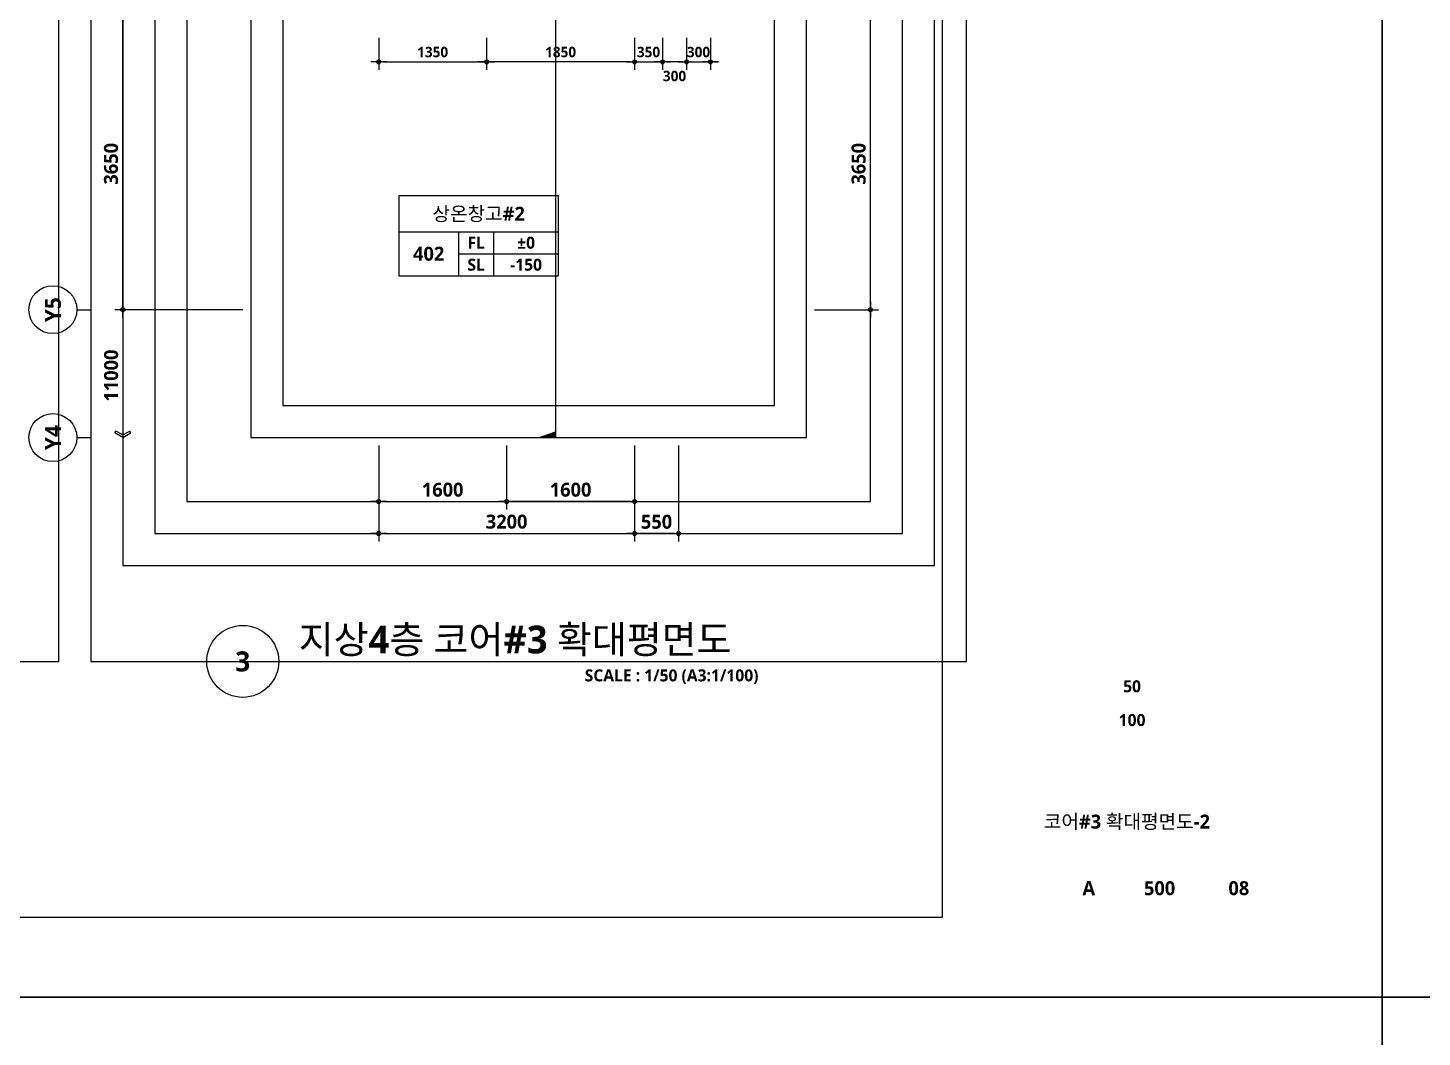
# Model space of a CAD drawing. Header units: millimetres. Extents: x -12482 to 126000, y 0 to 220200.
# Drawn here: x 67062 to 84500, y 58900 to 71525 of the extents above; entities that cross this region are included whole.
import ezdxf
from ezdxf.enums import TextEntityAlignment as Align

# ---------------------------------------------------------------- set-up
doc = ezdxf.new("R2010")
doc.units = ezdxf.units.MM
doc.header["$LTSCALE"] = 60
doc.linetypes.add('CEN', pattern=[62, 60, -1, 0, -1])
doc.layers.get('Defpoints').update_dxf_attribs({"color": 153})
for name, color, linetype in [('A-ANNO-DIM', 4, 'Continuous'), ('A-ANNO-GRA1', 7, 'Continuous'), ('A-ANNO-TEXT1', 7, 'Continuous'), ('A-ANNO-TEXT2', 3, 'Continuous'), ('A-ANNO-TITL', 7, 'Continuous'), ('A-ST-AXIS-BUB', 7, 'Continuous'), ('A-ST-AXIS-DIM', 7, 'Continuous'), ('AA-MKXX', 3, 'Continuous'), ('AA-XXXX-TXT1', 2, 'Continuous')]:
    doc.layers.add(name, color=color, linetype=linetype)
for name, color, linetype, plot in [('Defpoint', 161, 'Continuous', False), ('G(그리드1)', 185, 'Continuous', False), ('G(그리드2)', 235, 'Continuous', False)]:
    doc.layers.add(name, color=color, linetype=linetype, plot=plot)
doc.styles.add('2020음성 1차', font='NanumGothicBold.ttf')
doc.styles.add('SH_나눔', font='')
doc.styles.add('SH_진천_나눔', font='')
doc.styles.get('SH_나눔').set_extended_font_data('NanumGothic', bold=True)
doc.styles.get('SH_진천_나눔').set_extended_font_data('NanumGothic', bold=True)
doc.dimstyles.new('SHP 50', dxfattribs={"dimscale": 50, "dimtxt": 3.5, "dimasz": 1, "dimexe": 2, "dimexo": 2, "dimgap": 1, "dimtad": 1, "dimdec": 0, "dimzin": 0, "dimdsep": 46, "dimtxsty": 'SH_진천_나눔', "dimblk": 'DIMDOT', "dimcen": 0.09, "dimclrd": 256, "dimclre": 256, "dimclrt": 3, "dimadec": 0, "dimazin": 1, "dimtfac": 1, "dimtdec": 0, "dimtix": 1, "dimtmove": 2, "dimatfit": 0, "dimldrblk": 'DIMDOT', "dimfxl": 1, "dimtolj": 1, "dimtzin": 0, "dimlwd": -1, "dimlwe": -1, "dimarcsym": 0})
doc.dimstyles.new('SHP 50내부', dxfattribs={"dimscale": 50, "dimtxt": 2.6, "dimasz": 1, "dimexe": 2, "dimexo": 2, "dimgap": 1, "dimtad": 1, "dimdec": 0, "dimzin": 0, "dimdsep": 46, "dimtxsty": '2020음성 1차', "dimblk": 'DIMDOT', "dimcen": 0.09, "dimclrd": 256, "dimclre": 256, "dimclrt": 3, "dimadec": 0, "dimazin": 1, "dimtfac": 1, "dimtdec": 0, "dimtix": 1, "dimtmove": 2, "dimatfit": 0, "dimldrblk": 'DIMDOT', "dimfxl": 1, "dimtolj": 1, "dimtzin": 0, "dimlwd": -1, "dimlwe": -1, "dimarcsym": 0})

# ---------------------------------------------------------------- blocks, each defined once
blk = doc.blocks.new('*U13165')
at = {"layer": 'A-ANNO-TITL'}
blk.add_line((0, 0), (6250, 0), dxfattribs=at)
blk.add_circle((-450, 0), 450, dxfattribs=at)
at = {"layer": 'AA-XXXX-TXT1', "style": 'SH_진천_나눔'}
blk.add_attdef('DWG.TITLE', (250, 100), '', height=350, dxfattribs=at)
at = {"layer": 'AA-XXXX-TXT1', "color": 7, "style": 'SH_진천_나눔'}
blk.add_attdef('NO1', text='', height=300, dxfattribs=at).set_placement((-450, 0), align=Align.MIDDLE)
at = {"layer": 'AA-XXXX-TXT1', "style": 'SH_진천_나눔'}
blk.add_attdef('SCALE', text='', height=150, dxfattribs=at).set_placement((6000, -100), align=Align.TOP_RIGHT)
blk = doc.blocks.new('A-ST-AXIS-BUB-1')
at = {"layer": 'A-ST-AXIS-BUB'}
blk.add_line((0, 350), (0, 0), dxfattribs=at)
blk.add_circle((0, 950), 600, dxfattribs=at)
blk = doc.blocks.new('arrow1')
at = {"color": 0}
for p, q in [((0, 0), (0.286, 0.501)), ((0, 0), (0.286, -0.501)), ((0.165, 0), (0.41, 0.429)), ((0.165, 0), (0.41, -0.429)), ((0.286, 0.501), (0.41, 0.43)), ((0.286, -0.501), (0.41, -0.43))]:
    blk.add_line(p, q, dxfattribs=at)
blk = doc.blocks.new('DIMDOT')
at = {"color": 0}
blk.add_line((-2, 0), (2, 0), dxfattribs=at)
for radius in [0.5, 0.25]:
    blk.add_circle((0, 0), radius, dxfattribs=at)
blk = doc.blocks.new('*D17209')
at = {"layer": 'A-ST-AXIS-DIM'}
for p, q in [((69750, 71650), (68150, 71650)), ((68250, 68050), (68250, 71600)), ((69750, 68000), (68150, 68000))]:
    blk.add_line(p, q, dxfattribs=at)
at = {"layer": 'Defpoints', "color": 0}
for p in [(68250, 71650), (69850, 71650), (69850, 68000)]:
    blk.add_point(p, dxfattribs=at)
at = {"layer": 'A-ST-AXIS-DIM', "linetype": 'ByBlock', "xscale": 50, "yscale": 50, "zscale": 50}
for p, rotation in [((68250, 71650), 90), ((68250, 68000), 270)]:
    blk.add_blockref('DIMDOT', p, dxfattribs=dict(at, rotation=rotation))
at = {"layer": 'A-ST-AXIS-DIM', "color": 3, "insert": (68103, 69825), "char_height": 175, "attachment_point": 5, "rotation": 90, "style": 'SH_진천_나눔'}
blk.add_mtext('\\A1;3650', dxfattribs=at)
blk = doc.blocks.new('G$C9D92D8A7')
at = {"layer": 'A-ANNO-GRA1'}
for p, q in [((0, 11), (40, 11)), ((15, 11), (15, 0)), ((23.75, 11), (23.75, 0)), ((15, 5.5), (40, 5.5))]:
    blk.add_line(p, q, dxfattribs=at)
blk.add_lwpolyline([(0, 20), (0, 0), (40, 0), (40, 20)], close=True, dxfattribs=at)
at = {"style": '2020음성 1차'}
for tag, height, p in [('실명', 3.5, (20, 15.5)), ('실번호', 3.5, (7.5, 5.5)), ('마감레벨', 3, (31.875, 8.25)), ('구조레벨', 3, (31.875, 2.75))]:
    blk.add_attdef(tag, text='', height=height, dxfattribs=at).set_placement(p, align=Align.MIDDLE_CENTER)
at = {"layer": 'A-ANNO-TEXT1', "style": 'SH_나눔'}
for s, p in [('FL', (19.375, 8.25)), ('SL', (19.375, 2.75))]:
    blk.add_text(s, height=3, dxfattribs=at).set_placement(p, align=Align.MIDDLE)
blk = doc.blocks.new('*D18187')
at = {"layer": 'A-ST-AXIS-DIM'}
for p, q in [((76900, 71650), (77700, 71650)), ((77600, 68050), (77600, 71600)), ((76900, 68000), (77700, 68000))]:
    blk.add_line(p, q, dxfattribs=at)
at = {"layer": 'Defpoints', "color": 0}
for p in [(76800, 71650), (77600, 71650), (76800, 68000)]:
    blk.add_point(p, dxfattribs=at)
at = {"layer": 'A-ST-AXIS-DIM', "linetype": 'ByBlock', "xscale": 50, "yscale": 50, "zscale": 50}
for p, rotation in [((77600, 71650), 90), ((77600, 68000), 270)]:
    blk.add_blockref('DIMDOT', p, dxfattribs=dict(at, rotation=rotation))
at = {"layer": 'A-ST-AXIS-DIM', "color": 3, "insert": (77453, 69825), "char_height": 175, "attachment_point": 5, "rotation": 90, "style": 'SH_진천_나눔'}
blk.add_mtext('\\A1;3650', dxfattribs=at)
blk = doc.blocks.new('*D18204')
at = {"layer": 'A-ST-AXIS-DIM'}
for p, q in [((71450, 66300), (71450, 65100)), ((74650, 66300), (74650, 65100)), ((71500, 65200), (74600, 65200))]:
    blk.add_line(p, q, dxfattribs=at)
at = {"layer": 'Defpoints', "color": 0}
for p in [(71450, 66400), (74650, 66400), (74650, 65200)]:
    blk.add_point(p, dxfattribs=at)
at = {"layer": 'A-ST-AXIS-DIM', "linetype": 'ByBlock', "xscale": 50, "yscale": 50, "zscale": 50, "rotation": 180}
blk.add_blockref('DIMDOT', (71450, 65200), dxfattribs=at)
at = {"layer": 'A-ST-AXIS-DIM', "linetype": 'ByBlock', "xscale": 50, "yscale": 50, "zscale": 50}
blk.add_blockref('DIMDOT', (74650, 65200), dxfattribs=at)
at = {"layer": 'A-ST-AXIS-DIM', "color": 3, "insert": (73050, 65347), "char_height": 175, "attachment_point": 5, "style": 'SH_진천_나눔'}
blk.add_mtext('\\A1;3200', dxfattribs=at)
blk = doc.blocks.new('*D18205')
at = {"layer": 'A-ST-AXIS-DIM'}
for p, q in [((71450, 66300), (71450, 65500)), ((73050, 66300), (73050, 65500)), ((71500, 65600), (73000, 65600))]:
    blk.add_line(p, q, dxfattribs=at)
at = {"layer": 'Defpoints', "color": 0}
for p in [(71450, 66400), (73050, 66400), (73050, 65600)]:
    blk.add_point(p, dxfattribs=at)
at = {"layer": 'A-ST-AXIS-DIM', "linetype": 'ByBlock', "xscale": 50, "yscale": 50, "zscale": 50, "rotation": 180}
blk.add_blockref('DIMDOT', (71450, 65600), dxfattribs=at)
at = {"layer": 'A-ST-AXIS-DIM', "linetype": 'ByBlock', "xscale": 50, "yscale": 50, "zscale": 50}
blk.add_blockref('DIMDOT', (73050, 65600), dxfattribs=at)
at = {"layer": 'A-ST-AXIS-DIM', "color": 3, "insert": (72250, 65747), "char_height": 175, "attachment_point": 5, "style": 'SH_진천_나눔'}
blk.add_mtext('\\A1;1600', dxfattribs=at)
blk = doc.blocks.new('*D18206')
at = {"layer": 'A-ST-AXIS-DIM'}
for p, q in [((73050, 66300), (73050, 65500)), ((74650, 66300), (74650, 65500)), ((74600, 65600), (73100, 65600))]:
    blk.add_line(p, q, dxfattribs=at)
at = {"layer": 'Defpoints', "color": 0}
for p in [(73050, 66400), (74650, 66400), (73050, 65600)]:
    blk.add_point(p, dxfattribs=at)
at = {"layer": 'A-ST-AXIS-DIM', "linetype": 'ByBlock', "xscale": 50, "yscale": 50, "zscale": 50, "rotation": 180}
blk.add_blockref('DIMDOT', (73050, 65600), dxfattribs=at)
at = {"layer": 'A-ST-AXIS-DIM', "linetype": 'ByBlock', "xscale": 50, "yscale": 50, "zscale": 50}
blk.add_blockref('DIMDOT', (74650, 65600), dxfattribs=at)
at = {"layer": 'A-ST-AXIS-DIM', "color": 3, "insert": (73850, 65747), "char_height": 175, "attachment_point": 5, "style": 'SH_진천_나눔'}
blk.add_mtext('\\A1;1600', dxfattribs=at)
blk = doc.blocks.new('*D18207')
at = {"layer": 'A-ST-AXIS-DIM'}
for p, q in [((74650, 66300), (74650, 65100)), ((75200, 66300), (75200, 65100)), ((75150, 65200), (74700, 65200))]:
    blk.add_line(p, q, dxfattribs=at)
at = {"layer": 'Defpoints', "color": 0}
for p in [(74650, 66400), (75200, 66400), (74650, 65200)]:
    blk.add_point(p, dxfattribs=at)
at = {"layer": 'A-ST-AXIS-DIM', "linetype": 'ByBlock', "xscale": 50, "yscale": 50, "zscale": 50, "rotation": 180}
blk.add_blockref('DIMDOT', (74650, 65200), dxfattribs=at)
at = {"layer": 'A-ST-AXIS-DIM', "linetype": 'ByBlock', "xscale": 50, "yscale": 50, "zscale": 50}
blk.add_blockref('DIMDOT', (75200, 65200), dxfattribs=at)
at = {"layer": 'A-ST-AXIS-DIM', "color": 3, "insert": (74925, 65346), "char_height": 175, "attachment_point": 5, "style": 'SH_진천_나눔'}
blk.add_mtext('\\A1;550', dxfattribs=at)
blk = doc.blocks.new('*U15082')
at = {"layer": 'AA-MKXX'}
blk.add_hatch(color=256, dxfattribs=at).paths.add_polyline_path([(48000, 600), (47790, 0), (48000, 0)])
at = {"layer": 'AA-MKXX', "linetype": 'CEN', "ltscale": 300}
blk.add_line((900, 0), (48000, 0), dxfattribs=at)
at = {"layer": 'AA-MKXX'}
blk.add_lwpolyline([(48000, 0), (48000, 600), (47790, 0)], close=True, dxfattribs=at)
blk = doc.blocks.new('*D20780')
at = {"layer": 'A-ANNO-DIM'}
for p, q in [((71450, 71400), (71450, 71000)), ((72800, 71400), (72800, 71000)), ((71500, 71100), (72750, 71100))]:
    blk.add_line(p, q, dxfattribs=at)
at = {"layer": 'Defpoints', "color": 0}
for p in [(71450, 71500), (72800, 71500), (72800, 71100)]:
    blk.add_point(p, dxfattribs=at)
at = {"layer": 'A-ANNO-DIM', "linetype": 'ByBlock', "xscale": 50, "yscale": 50, "zscale": 50, "rotation": 180}
blk.add_blockref('DIMDOT', (71450, 71100), dxfattribs=at)
at = {"layer": 'A-ANNO-DIM', "linetype": 'ByBlock', "xscale": 50, "yscale": 50, "zscale": 50}
blk.add_blockref('DIMDOT', (72800, 71100), dxfattribs=at)
at = {"layer": 'A-ANNO-DIM', "color": 3, "insert": (72125, 71222), "char_height": 130, "attachment_point": 5, "style": '2020음성 1차'}
blk.add_mtext('\\A1;1350', dxfattribs=at)
blk = doc.blocks.new('*D20781')
at = {"layer": 'A-ANNO-DIM'}
for p, q in [((72800, 71400), (72800, 71000)), ((74650, 71400), (74650, 71000)), ((74600, 71100), (72850, 71100))]:
    blk.add_line(p, q, dxfattribs=at)
at = {"layer": 'Defpoints', "color": 0}
for p in [(72800, 71500), (74650, 71500), (72800, 71100)]:
    blk.add_point(p, dxfattribs=at)
at = {"layer": 'A-ANNO-DIM', "linetype": 'ByBlock', "xscale": 50, "yscale": 50, "zscale": 50, "rotation": 180}
blk.add_blockref('DIMDOT', (72800, 71100), dxfattribs=at)
at = {"layer": 'A-ANNO-DIM', "linetype": 'ByBlock', "xscale": 50, "yscale": 50, "zscale": 50}
blk.add_blockref('DIMDOT', (74650, 71100), dxfattribs=at)
at = {"layer": 'A-ANNO-DIM', "color": 3, "insert": (73725, 71222), "char_height": 130, "attachment_point": 5, "style": '2020음성 1차'}
blk.add_mtext('\\A1;1850', dxfattribs=at)
blk = doc.blocks.new('*D20782')
at = {"layer": 'A-ANNO-DIM'}
for p, q in [((74650, 71400), (74650, 71000)), ((75000, 71400), (75000, 71000)), ((74600, 71100), (74550, 71100)), ((74650, 71100), (75000, 71100)), ((75050, 71100), (75100, 71100))]:
    blk.add_line(p, q, dxfattribs=at)
at = {"layer": 'Defpoints', "color": 0}
for p in [(74650, 71500), (75000, 71500), (75000, 71100)]:
    blk.add_point(p, dxfattribs=at)
at = {"layer": 'A-ANNO-DIM', "linetype": 'ByBlock', "xscale": 50, "yscale": 50, "zscale": 50}
blk.add_blockref('DIMDOT', (74650, 71100), dxfattribs=at)
at = {"layer": 'A-ANNO-DIM', "linetype": 'ByBlock', "xscale": 50, "yscale": 50, "zscale": 50, "rotation": 180}
blk.add_blockref('DIMDOT', (75000, 71100), dxfattribs=at)
at = {"layer": 'A-ANNO-DIM', "color": 3, "insert": (74825, 71222), "char_height": 130, "attachment_point": 5, "style": '2020음성 1차'}
blk.add_mtext('\\A1;350', dxfattribs=at)
blk = doc.blocks.new('*D20783')
at = {"layer": 'A-ANNO-DIM'}
for p, q in [((75000, 71400), (75000, 71000)), ((75300, 71400), (75300, 71000)), ((75250, 71100), (75050, 71100))]:
    blk.add_line(p, q, dxfattribs=at)
at = {"layer": 'Defpoints', "color": 0}
for p in [(75000, 71500), (75300, 71500), (75000, 71100)]:
    blk.add_point(p, dxfattribs=at)
at = {"layer": 'A-ANNO-DIM', "linetype": 'ByBlock', "xscale": 50, "yscale": 50, "zscale": 50, "rotation": 180}
blk.add_blockref('DIMDOT', (75000, 71100), dxfattribs=at)
at = {"layer": 'A-ANNO-DIM', "linetype": 'ByBlock', "xscale": 50, "yscale": 50, "zscale": 50}
blk.add_blockref('DIMDOT', (75300, 71100), dxfattribs=at)
at = {"layer": 'A-ANNO-DIM', "color": 3, "insert": (75150, 70922), "char_height": 130, "attachment_point": 5, "style": '2020음성 1차'}
blk.add_mtext('\\A1;300', dxfattribs=at)
blk = doc.blocks.new('*D20784')
at = {"layer": 'A-ANNO-DIM'}
for p, q in [((75300, 71400), (75300, 71000)), ((75600, 71400), (75600, 71000)), ((75250, 71100), (75200, 71100)), ((75300, 71100), (75600, 71100)), ((75650, 71100), (75700, 71100))]:
    blk.add_line(p, q, dxfattribs=at)
at = {"layer": 'Defpoints', "color": 0}
for p in [(75300, 71500), (75600, 71500), (75600, 71100)]:
    blk.add_point(p, dxfattribs=at)
at = {"layer": 'A-ANNO-DIM', "linetype": 'ByBlock', "xscale": 50, "yscale": 50, "zscale": 50}
blk.add_blockref('DIMDOT', (75300, 71100), dxfattribs=at)
at = {"layer": 'A-ANNO-DIM', "linetype": 'ByBlock', "xscale": 50, "yscale": 50, "zscale": 50, "rotation": 180}
blk.add_blockref('DIMDOT', (75600, 71100), dxfattribs=at)
at = {"layer": 'A-ANNO-DIM', "color": 3, "insert": (75450, 71222), "char_height": 130, "attachment_point": 5, "style": '2020음성 1차'}
blk.add_mtext('\\A1;300', dxfattribs=at)

msp = doc.modelspace()

# ---------------------------------------------------------------- linework, layer by layer
at = {"layer": 'A-ST-AXIS-DIM'}
for p, q in [((69550, 68000), (68150, 68000)), ((68250, 67950), (68250, 66400))]:
    msp.add_line(p, q, dxfattribs=at)
at = {"layer": 'Defpoint'}
for points in [[(42000, 89100), (84000, 89100), (84000, 59400), (42000, 59400)], [(84000, 89100), (126000, 89100), (126000, 59400), (84000, 59400)], [(43000, 60400), (78500, 60400), (78500, 88100), (43000, 88100)], [(42000, 59400), (84000, 59400), (84000, 29700), (42000, 29700)], [(84000, 59400), (126000, 59400), (126000, 29700), (84000, 29700)]]:
    msp.add_lwpolyline(points, close=True, dxfattribs=at)
at = {"layer": 'G(그리드1)'}
for points in [[(67450, 84900), (56500, 84900), (56500, 63600), (67450, 63600)], [(78800, 84900), (67850, 84900), (67850, 63600), (78800, 63600)], [(78400, 84500), (68250, 84500), (68250, 64800), (78400, 64800)], [(78000, 84100), (68650, 84100), (68650, 65200), (78000, 65200)], [(77600, 83700), (69050, 83700), (69050, 65600), (77600, 65600)], [(76800, 82500), (69850, 82500), (69850, 66400), (76800, 66400)]]:
    msp.add_lwpolyline(points, close=True, dxfattribs=at)
at = {"layer": 'G(그리드2)'}
msp.add_lwpolyline([(76400, 82100), (70250, 82100), (70250, 66800), (76400, 66800)], close=True, dxfattribs=at)

# ---------------------------------------------------------------- block references
at = {"xscale": -0.3333333333333333, "yscale": 0.3333333333333333, "zscale": 0.3333333333333333, "rotation": 89.99999999999964}
msp.add_blockref('*U15082', (73661.5, 82400), dxfattribs=at)
ref = msp.add_blockref('*U13165', (70200, 63600))
ref.add_attrib('SCALE', 'SCALE : 1/50 (A3:1/100)', dxfattribs={"layer": 'A-ANNO-TITL', "height": 150, "style": 'SH_진천_나눔'}).set_placement((76200, 63500), align=Align.TOP_RIGHT)
ref.add_attrib('DWG.TITLE', '지상4층 코어#3 확대평면도', (70450, 63700), dxfattribs={"layer": 'A-ANNO-TITL', "height": 347.908, "style": 'SH_진천_나눔'})
ref.add_attrib('NO1', '3', dxfattribs={"layer": 'A-ANNO-TITL', "color": 7, "height": 250, "style": 'SH_진천_나눔'}).set_placement((69750, 63600), align=Align.MIDDLE)
at = {"layer": 'A-ANNO-TEXT1'}
ref = msp.add_blockref('G$C9D92D8A7', (71700, 68425), dxfattribs=dict(at, xscale=50, yscale=50, zscale=50))
ref.add_attrib('실명', '상온창고#2', dxfattribs={"layer": 'A-ANNO-TEXT2', "height": 175, "style": '2020음성 1차'}).set_placement((72700, 69200, 68666.7), align=Align.MIDDLE_CENTER)
ref.add_attrib('실번호', '402', dxfattribs={"layer": 'A-ANNO-TEXT2', "height": 175, "style": '2020음성 1차'}).set_placement((72075, 68700, 68666.7), align=Align.MIDDLE_CENTER)
ref.add_attrib('마감레벨', '%%p0', dxfattribs={"height": 150, "style": '2020음성 1차'}).set_placement((73293.8, 68837.5, 68666.7), align=Align.MIDDLE_CENTER)
ref.add_attrib('구조레벨', '-150', dxfattribs={"height": 150, "style": '2020음성 1차'}).set_placement((73293.8, 68562.5, 68666.7), align=Align.MIDDLE_CENTER)
at = {"layer": 'A-ST-AXIS-BUB', "xscale": 0.5, "yscale": 0.5, "zscale": 0.5, "rotation": 90}
for p in [(67850, 68000), (67850, 66400)]:
    msp.add_blockref('A-ST-AXIS-BUB-1', p, dxfattribs=at)
at = {"layer": 'A-ST-AXIS-DIM'}
for name, p, xscale, yscale, zscale, rotation in [('DIMDOT', (68250, 68000), 50, 50, 50, 90), ('arrow1', (68250, 66400), -200, 200, 200, 269.9999999999856)]:
    msp.add_blockref(name, p, dxfattribs=dict(at, xscale=xscale, yscale=yscale, zscale=zscale, rotation=rotation))

# ---------------------------------------------------------------- texts
at = {"layer": 'A-ANNO-TEXT1', "style": 'SH_진천_나눔'}
for s, p in [('Y5', (67375, 68000)), ('Y4', (67375, 66400))]:
    msp.add_text(s, height=200, rotation=90, dxfattribs=at).set_placement(p, align=Align.MIDDLE_CENTER)
at = {"layer": 'A-ANNO-TITL', "style": 'SH_진천_나눔'}
for s, height, p in [('50', 150, (80872.6, 63288.9)), ('100', 150, (80872.6, 62866.7)), (' 코어#3 확대평면도-2', 175, (80778.4, 61598.6)), ('A', 175, (80331.3, 60763.5)), ('500', 175, (81216.8, 60763.5)), ('08', 175, (82207.9, 60763.5))]:
    msp.add_text(s, height=height, dxfattribs=at).set_placement(p, align=Align.MIDDLE)
at = {"layer": 'A-ST-AXIS-DIM', "color": 3, "insert": (68104, 67175), "char_height": 175, "attachment_point": 5, "rotation": 90, "style": 'SH_진천_나눔'}
msp.add_mtext('\\A1;11000', dxfattribs=at)

# ---------------------------------------------------------------- dimensions: what is measured, and where the dimension line sits
at = {"layer": 'A-ANNO-DIM'}
for base, p1, p2, picture, middle in [((72800, 71100, 103000), (71450, 71500, 103000), (72800, 71500, 103000), '*D20780', (72125, 71221.7, 103000)), ((75000, 71100, 103000), (74650, 71500, 103000), (75000, 71500, 103000), '*D20782', (74825, 71221.7, 103000)), ((75600, 71100, 103000), (75300, 71500, 103000), (75600, 71500, 103000), '*D20784', (75450, 71221.7, 103000))]:
    dim = msp.add_linear_dim(base=base, p1=p1, p2=p2, dimstyle='SHP 50내부', override={"dimtxsty": '2020음성 1차', "dimldrblk": 'DIMDOT'}, dxfattribs=at)
    dim.commit()
    dim.dimension.update_dxf_attribs({"geometry": picture, "text_midpoint": middle})
dim = msp.add_linear_dim(base=(72800, 71100, 103000), p1=(74650, 71500, 103000), p2=(72800, 71500, 103000), angle=180, dimstyle='SHP 50내부', override={"dimtxsty": '2020음성 1차', "dimldrblk": 'DIMDOT'}, dxfattribs=at)
dim.commit()
dim.dimension.update_dxf_attribs({"geometry": '*D20781', "text_midpoint": (73725, 71221.7, 103000)})
dim = msp.add_linear_dim(base=(75000, 71100, 103000), p1=(75300, 71500, 103000), p2=(75000, 71500, 103000), angle=180, dimstyle='SHP 50내부', override={"dimtxsty": '2020음성 1차', "dimldrblk": 'DIMDOT'}, dxfattribs=at)
dim.commit()
dim.dimension.update_dxf_attribs({"geometry": '*D20783', "text_midpoint": (75150, 70921.7, 103000), "dimtype": 160})
at = {"layer": 'A-ST-AXIS-DIM'}
for base, p1, p2, angle, picture, middle in [((68250, 71650), (69850, 68000), (69850, 71650), 90, '*D17209', (68103.4, 69825)), ((73050, 65600), (74650, 66400), (73050, 66400), 180, '*D18206', (73850, 65746.6)), ((74650, 65200), (75200, 66400), (74650, 66400), 180, '*D18207', (74925, 65346.2))]:
    dim = msp.add_linear_dim(base=base, p1=p1, p2=p2, angle=angle, dimstyle='SHP 50', dxfattribs=at)
    dim.commit()
    dim.dimension.update_dxf_attribs({"geometry": picture, "text_midpoint": middle})
dim = msp.add_linear_dim(base=(77600, 71650), p1=(76800, 68000), p2=(76800, 71650), angle=270, dimstyle='SHP 50', override={"dimtxsty": 'SH_진천_나눔', "dimldrblk": 'DIMDOT'}, dxfattribs=at)
dim.commit()
dim.dimension.update_dxf_attribs({"geometry": '*D18187', "text_midpoint": (77453.4, 69825)})
for base, p2, picture, middle in [((74650, 65200), (74650, 66400), '*D18204', (73050, 65346.6)), ((73050, 65600), (73050, 66400), '*D18205', (72250, 65746.6))]:
    dim = msp.add_linear_dim(base=base, p1=(71450, 66400), p2=p2, dimstyle='SHP 50', dxfattribs=at)
    dim.commit()
    dim.dimension.update_dxf_attribs({"geometry": picture, "text_midpoint": middle})

doc.saveas('drawing.dxf')
